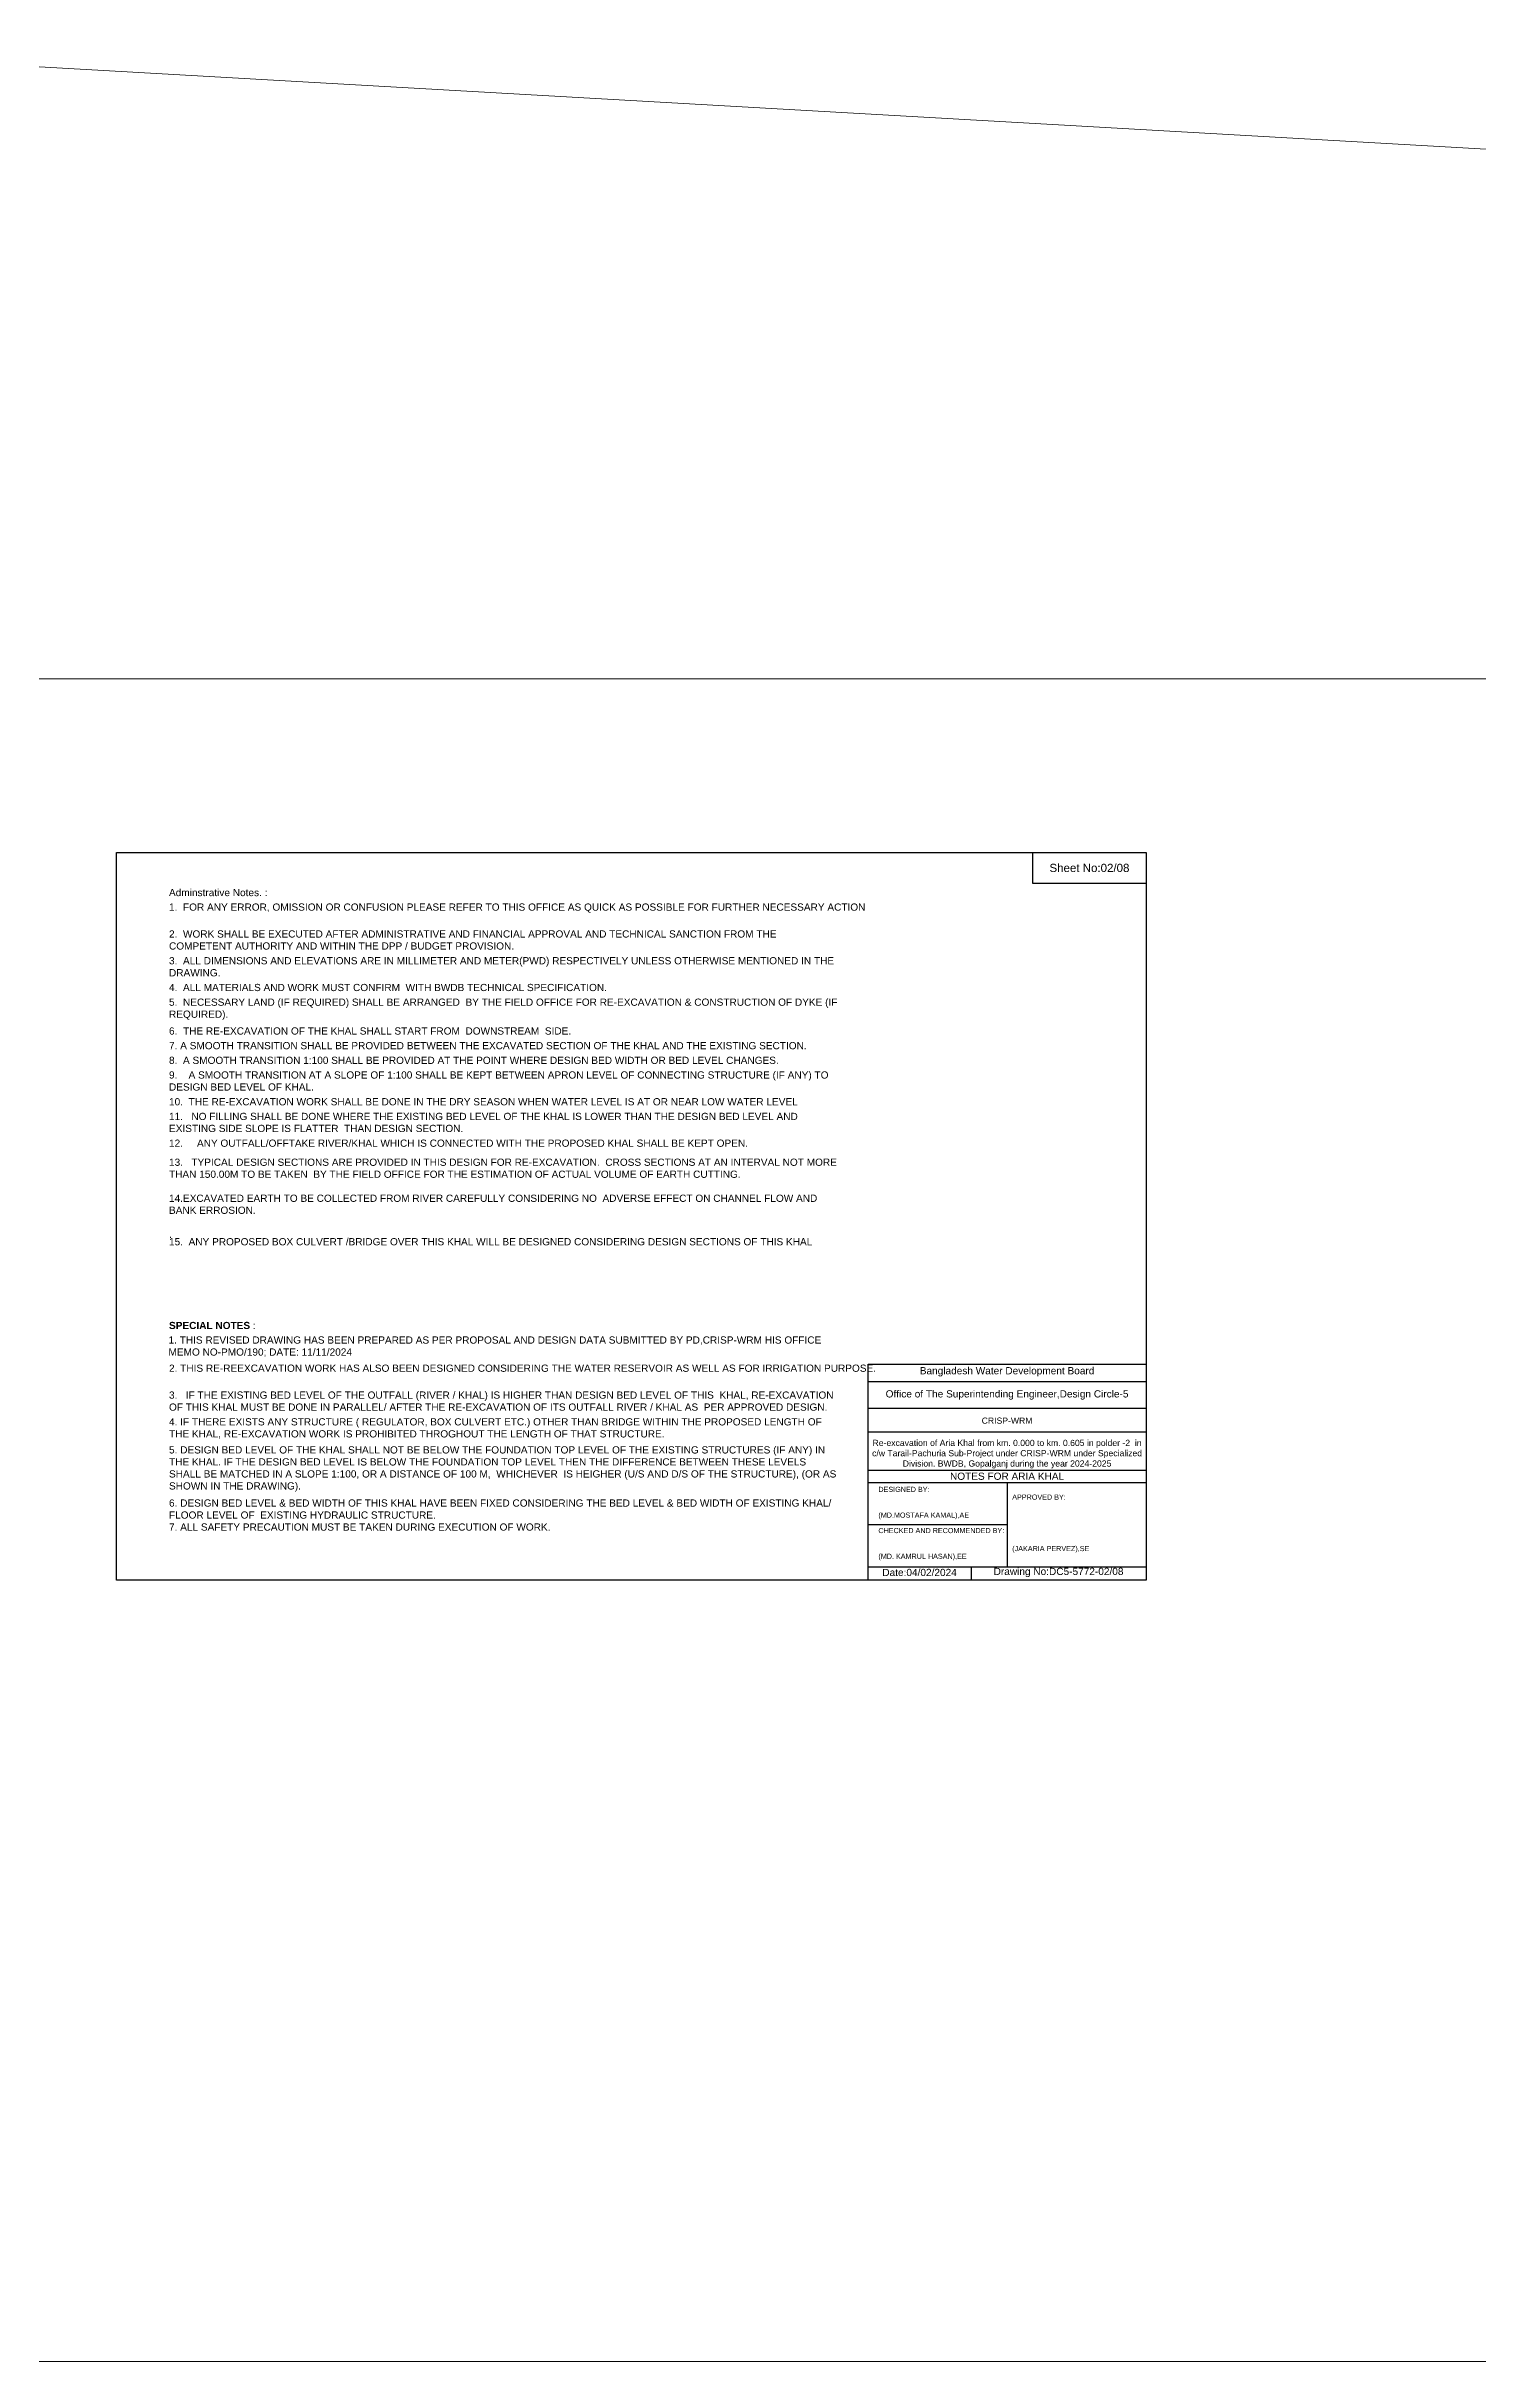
# Model space of a CAD drawing. Header units: inches. Extents: x 85948 to 293477, y -21150 to 8018.
# Drawn here: x 209834 to 220963, y -21150 to -3153 of the extents above; entities that cross this region are included whole.
import ezdxf

# ---------------------------------------------------------------- set-up
doc = ezdxf.new("R2010")
doc.units = ezdxf.units.IN
doc.header["$LTSCALE"] = 7
doc.header["$MEASUREMENT"] = 0
doc.layers.add('Cross Section Labels', color=7, linetype='Continuous', lineweight=9)
doc.styles.get("Standard").update_dxf_attribs({"font": 'arial.ttf'})

msp = doc.modelspace()

# ---------------------------------------------------------------- linework, layer by layer
for points in [[(210379, -9420), (218379, -9420), (218379, -15076), (210379, -15076)], [(217499, -9420), (218379, -9420), (218379, -9660), (217499, -9660)]]:
    msp.add_lwpolyline(points, close=True)
for points in [[(216219, -15076), (216219, -13396), (218379, -13396)], [(216219, -13532), (218379, -13532)], [(216219, -13740), (218379, -13740)], [(216219, -13924), (218379, -13924)], [(216219, -14220), (218379, -14220)], [(216219, -14316), (218379, -14316)], [(217299, -14316), (217299, -14972)], [(216219, -14644), (217299, -14644)], [(216219, -14972), (218379, -14972)], [(217019, -14972), (217019, -15076)]]:
    msp.add_lwpolyline(points)
at = {"layer": 'Cross Section Labels'}
for p, q in [((206958, -3153), (293477, -8070)), ((87937, -8070), (293477, -8070)), ((293477, -21150), (85948, -21150))]:
    msp.add_line(p, q, dxfattribs=at)

# ---------------------------------------------------------------- texts
at = {"attachment_point": 5}
for s, insert, char_height in [('Sheet No:02/08', (217939, -9540), 64), ('Bangladesh Water Development Board', (217299, -13456), 56), ('Office of The Superintending Engineer,Design Circle-5', (217299, -13636), 56)]:
    msp.add_mtext(s, dxfattribs=dict(at, insert=insert, char_height=char_height))
for s, insert, char_height, width, attachment_point in [('Adminstrative Notes. :', (210787, -9703), 56, 5200, 1), ('1.  FOR ANY ERROR, OMISSION OR CONFUSION PLEASE REFER TO THIS OFFICE AS QUICK AS POSSIBLE FOR FURTHER NECESSARY ACTION', (210787, -9816), 56, 5200, 1), ('2.  WORK SHALL BE EXECUTED AFTER ADMINISTRATIVE AND FINANCIAL APPROVAL AND TECHNICAL SANCTION FROM THE COMPETENT AUTHORITY AND WITHIN THE DPP / BUDGET PROVISION. ', (210787, -10025), 56, 5200, 1), ('3.  ALL DIMENSIONS AND ELEVATIONS ARE IN MILLIMETER AND METER(PWD) RESPECTIVELY UNLESS OTHERWISE MENTIONED IN THE DRAWING.', (210787, -10233), 56, 5200, 1), ('4.  ALL MATERIALS AND WORK MUST CONFIRM  WITH BWDB TECHNICAL SPECIFICATION.', (210787, -10441), 56, 5200, 1), ('5.  NECESSARY LAND (IF REQUIRED) SHALL BE ARRANGED  BY THE FIELD OFFICE FOR RE-EXCAVATION & CONSTRUCTION OF DYKE (IF REQUIRED).', (210787, -10555), 56, 5200, 1), ('6.  THE RE-EXCAVATION OF THE KHAL SHALL START FROM  DOWNSTREAM  SIDE.', (210787, -10779), 56, 5200, 1), ('7. A SMOOTH TRANSITION SHALL BE PROVIDED BETWEEN THE EXCAVATED SECTION OF THE KHAL AND THE EXISTING SECTION.', (210787, -10893), 56, 5200, 1), ('8.  A SMOOTH TRANSITION 1:100 SHALL BE PROVIDED AT THE POINT WHERE DESIGN BED WIDTH OR BED LEVEL CHANGES.', (210787, -11007), 56, 5200, 1), ('9.    A SMOOTH TRANSITION AT A SLOPE OF 1:100 SHALL BE KEPT BETWEEN APRON LEVEL OF CONNECTING STRUCTURE (IF ANY) TO DESIGN BED LEVEL OF KHAL.', (210787, -11121), 56, 5200, 1), ('10.  THE RE-EXCAVATION WORK SHALL BE DONE IN THE DRY SEASON WHEN WATER LEVEL IS AT OR NEAR LOW WATER LEVEL', (210787, -11329), 56, 5200, 1), ('11.   NO FILLING SHALL BE DONE WHERE THE EXISTING BED LEVEL OF THE KHAL IS LOWER THAN THE DESIGN BED LEVEL AND EXISTING SIDE SLOPE IS FLATTER  THAN DESIGN SECTION.', (210787, -11443), 56, 5200, 1), ('12.     ANY OUTFALL/OFFTAKE RIVER/KHAL WHICH IS CONNECTED WITH THE PROPOSED KHAL SHALL BE KEPT OPEN.', (210787, -11651), 56, 5200, 1), ('13.   TYPICAL DESIGN SECTIONS ARE PROVIDED IN THIS DESIGN FOR RE-EXCAVATION.  CROSS SECTIONS AT AN INTERVAL NOT MORE THAN 150.00M TO BE TAKEN  BY THE FIELD OFFICE FOR THE ESTIMATION OF ACTUAL VOLUME OF EARTH CUTTING. ^J^J14.EXCAVATED EARTH TO BE COLLECTED FROM RIVER CAREFULLY CONSIDERING NO  ADVERSE EFFECT ON CHANNEL FLOW AND BANK ERROSION.^J^J.', (210787, -11799), 56, 5200, 1), ('15.  ANY PROPOSED BOX CULVERT /BRIDGE OVER THIS KHAL WILL BE DESIGNED CONSIDERING DESIGN SECTIONS OF THIS KHAL', (210787, -12417), 56, 5200, 1), ('{\\fArial|b1|i0|c0|p34;SPECIAL NOTES} :', (210787, -13068), 56, 5200, 1), ('1. THIS REVISED DRAWING HAS BEEN PREPARED AS PER PROPOSAL AND DESIGN DATA SUBMITTED BY PD,CRISP-WRM HIS OFFICE MEMO NO-PMO/190; DATE: 11/11/2024', (210783, -13181), 56, 5200, 1), ('2. THIS RE-REEXCAVATION WORK HAS ALSO BEEN DESIGNED CONSIDERING THE WATER RESERVOIR AS WELL AS FOR IRRIGATION PURPOSE.  ', (210787, -13400), 56, 5200, 1), ('3.   IF THE EXISTING BED LEVEL OF THE OUTFALL (RIVER / KHAL) IS HIGHER THAN DESIGN BED LEVEL OF THIS  KHAL, RE-EXCAVATION OF THIS KHAL MUST BE DONE IN PARALLEL/ AFTER THE RE-EXCAVATION OF ITS OUTFALL RIVER / KHAL AS  PER APPROVED DESIGN.^J', (210787, -13609), 56, 5200, 1), ('4. IF THERE EXISTS ANY STRUCTURE ( REGULATOR, BOX CULVERT ETC.) OTHER THAN BRIDGE WITHIN THE PROPOSED LENGTH OF THE KHAL, RE-EXCAVATION WORK IS PROHIBITED THROGHOUT THE LENGTH OF THAT STRUCTURE.', (210787, -13817), 56, 5200, 1), ('CRISP-WRM', (217299, -13836), 48, 2240, 5), ('5. DESIGN BED LEVEL OF THE KHAL SHALL NOT BE BELOW THE FOUNDATION TOP LEVEL OF THE EXISTING STRUCTURES (IF ANY) IN THE KHAL. IF THE DESIGN BED LEVEL IS BELOW THE FOUNDATION TOP LEVEL THEN THE DIFFERENCE BETWEEN THESE LEVELS SHALL BE MATCHED IN A SLOPE 1:100, OR A DISTANCE OF 100 M,  WHICHEVER  IS HEIGHER (U/S AND D/S OF THE STRUCTURE), (OR AS SHOWN IN THE DRAWING).^J', (210787, -14035), 56, 5200, 1), ('Re-excavation of Aria Khal from km. 0.000 to km. 0.605 in polder -2  in c/w Tarail-Pachuria Sub-Project under CRISP-WRM under Specialized Division. BWDB, Gopalganj during the year 2024-2025', (217299, -14096), 48, 2160, 5), ('DESIGNED BY:^J^J^J(MD.MOSTAFA KAMAL),AE', (216299, -14476), 40, 1120, 4), ('NOTES FOR ARIA KHAL', (217299, -14268), 56, 2240, 5), ('6. DESIGN BED LEVEL & BED WIDTH OF THIS KHAL HAVE BEEN FIXED CONSIDERING THE BED LEVEL & BED WIDTH OF EXISTING KHAL/ FLOOR LEVEL OF  EXISTING HYDRAULIC STRUCTURE.\\P7. ALL SAFETY PRECAUTION MUST BE TAKEN DURING EXECUTION OF WORK.', (210787, -14448), 56, 5200, 1), ('APPROVED BY:^J^J^J^J^J^J(JAKARIA PERVEZ),SE', (217339, -14636), 40, 1120, 4), ('CHECKED AND RECOMMENDED BY:^J^J^J(MD. KAMRUL HASAN),EE', (216299, -14796), 40, 1120, 4), ('Date:04/02/2024', (216619, -15016), 56, 1120, 5), ('Drawing No:DC5-5772-02/08', (217699, -15016), 56, 1760, 5)]:
    msp.add_mtext(s, dxfattribs=dict(insert=insert, char_height=char_height, width=width, attachment_point=attachment_point))

doc.saveas('drawing.dxf')
